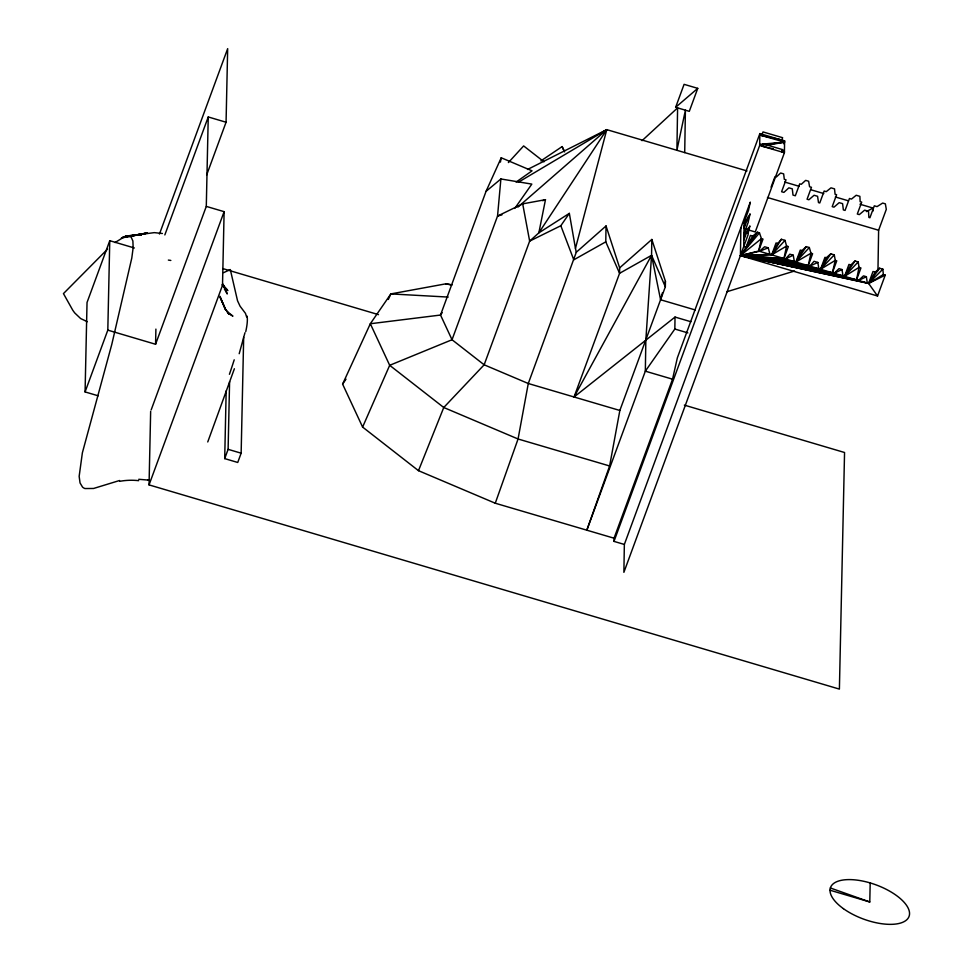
<?xml version="1.0" encoding="UTF-8"?>
<svg xmlns="http://www.w3.org/2000/svg" width="973" height="973" viewBox="0 0 973 973"><rect width="100%" height="100%" fill="white"/><g stroke="black" fill="none" stroke-linecap="round" stroke-linejoin="round"><path stroke-width="1.46" d="M690.927 321.747L675.031 317.064L574.058 396.996L619.57 273.316L605.778 241.839L606.033 225.967L576.284 252.25L528.278 383.508L518.062 438.993L495.269 503.223L614.048 538.203L613.987 541.389L624.35 544.442L623.888 572.331L748.103 234.712L748.213 228.181L743.822 240.1M619.655 267.855L619.57 273.316L651.557 255.315L651.825 239.455L619.655 267.855L606.033 225.967M675.031 317.064L674.836 329.044L645.33 371.175L586.828 530.188L609.621 465.97L619.85 410.472L665.35 286.792L665.435 281.343L651.825 239.455M684.712 152.603L685.406 110.192L676.904 150.292L677.597 107.881L642.034 140.684M624.35 544.442L750.292 202.116L748.505 210.35L744.114 222.282L743.713 246.643L746.048 247.324L752.761 236.086L757.395 232.231L740.417 255.607L758.624 251.034L761.433 238.64L759.463 232.839L757.395 232.231L740.417 255.607L868.609 283.423L883.326 274.544L885.235 275.104L877.549 295.999L740.417 255.607L740.879 227.718M745.196 228.996L755.267 231.951L784.408 152.749L784.603 140.89L759.864 133.593L759.67 145.464L613.987 541.389M872.988 211.08L873.036 208.064L859.998 204.233M877.962 270.591L878.619 230.236L886.306 209.353L885.357 203.844L882.681 203.065L877.038 206.617L874.313 205.814L869.923 217.745L868.877 217.429L868.5 211.287L864.644 210.144L859.305 214.619L857.31 214.024L861.701 202.104L860.156 201.654L859.877 196.339L856.216 195.257L851.472 199.088L849.453 198.492L845.063 210.423L843.36 209.913L842.582 203.649L839.2 202.652L833.995 207.164L832.219 206.641L836.598 194.709L835.089 194.259L834.518 188.871L830.991 187.838L826.235 191.657L824.155 191.036L819.765 202.968L818.5 202.591L817.575 196.291L814.073 195.257L808.904 199.769L807.067 199.234L811.458 187.303L809.585 186.755L808.636 181.246L805.656 180.37L801.29 184.311L799.709 183.848L795.33 195.768L793.007 195.087L792.277 188.835L788.86 187.825L783.885 192.399L781.611 191.73L786.002 179.798L784.299 179.3L783.642 173.887L780.638 172.999L776.381 176.964L774.982 176.563M98.2 395.804L85.077 391.924L87.035 302.481L109.767 240.696L134.359 247.981M85.077 391.924L107.808 330.139L109.767 240.696M684.347 405.121L844.552 452.506L839.395 689.103L149.051 484.895L150.657 411.311M107.808 330.139L155.571 344.26L155.899 329.105M155.571 344.26L206.288 206.398L208.246 116.955L226.064 122.233L206.653 174.994M206.288 206.398L224.118 211.664L222.513 285.247L149.051 484.895M226.064 122.233L227.67 48.65L159.463 234.043M243.676 337.376L241.146 453.187L237.74 462.467L224.702 458.599L226.174 390.915M224.702 458.599L228.108 449.331L229.592 381.647M829.993 890.21L869.777 901.971L870.19 882.937M514.766 208.429L531.83 184.104L500.888 178.971L497.544 216.055L452.031 339.735L389.686 365.313L362.613 427.074L418.487 470.677L495.269 503.223M500.414 162.102L501.229 157.772L532.049 170.834L516.128 182.073M877.549 295.999L868.609 283.423L758.624 251.034L763.002 239.103L761.433 238.64L740.417 255.607L856.544 279.871L859.025 267.393L858.186 261.919L854.999 260.983L850.876 264.984L844.564 276.344L740.417 255.607L759.463 232.839M501.934 214.863L497.544 216.055L522.696 203.856L545.476 199.672L538.847 232.863L529.653 241.122L484.153 364.802L443.761 407.505L418.487 470.677M740.417 255.607L809.828 266.115L814.048 261.311L817.855 262.442L818.828 268.767L740.417 255.607L808.222 265.641L812.613 253.71L810.959 253.235L795.89 262.005L740.417 255.607L820.555 269.278L835.284 260.399L836.756 260.825L832.377 272.756L740.417 255.607L794.369 261.567L793.238 255.194L785.479 258.94L740.417 255.607L834.177 273.291L838.957 268.657L841.973 269.545L843.044 275.894L740.417 255.607L783.958 258.49L786.573 246.047L785.016 240.367L781.368 239.285L777.804 243.457L771.686 254.877L740.417 255.607L867.284 283.034L866.384 276.733L863.477 275.882L858.466 280.443L740.417 255.607L759.451 251.277L768.244 247.823L769.971 254.379L740.417 255.607L844.345 276.283M808.222 265.641L810.959 253.235L809.329 247.531L806.252 246.619L801.971 250.584L795.89 262.005L809.329 247.531M614.048 538.203L672.55 379.19L677.342 357.869L759.864 133.593M244.953 332.766L239.2 353.71M832.377 272.756L835.284 260.399L834.275 254.877L830.772 253.844L826.296 257.748L820.555 269.278L834.275 254.877M576.284 252.25L575.457 248.383L606.775 129.64L747.009 170.944M695.257 309.973L660.582 299.757L662.455 292.678M664.693 284.177L665.435 281.343M744.029 227.414L746.084 219.193L744.102 223.267M748.128 233.398L749.903 225.918L748.188 229.458M743.834 239.273L745.89 231.124L743.907 235.186M748.334 221.066L750.098 213.841L748.383 217.405M234.384 368.755L207.748 441.961M164.838 234.931L208.246 116.955M151.18 409.888L224.118 211.664M501.229 157.772L486.038 191.365L440.526 315.045L452.031 339.735L484.153 364.802L528.278 383.508L619.85 410.472M675.639 107.31L684.092 84.335L697.75 88.361L689.298 111.336L675.639 107.31L697.75 88.361M744.017 228.266L748.407 216.334L748.31 221.978L743.931 233.897M783.557 143.712L784.603 140.89L759.84 135.016L762.139 134.274L763.002 131.927L782.633 137.704L781.769 140.051L759.84 135.016L784.579 142.094L766.688 145.391M746.048 247.324L750.438 235.405L752.761 236.086M771.078 187.157L774.496 177.889M783.958 258.49L788.349 246.57L786.573 246.047L771.686 254.877L776.077 242.958L777.804 243.457M856.544 279.871L860.935 267.952L859.025 267.393L844.564 276.344L848.955 264.425L850.876 264.984M885.235 275.104L868.609 283.423L873 271.503L875.189 272.148L879.556 268.207L882.864 269.18L883.326 274.544M388.336 299.441L390.854 293.919L445.78 283.836L451.959 284.858M362.613 427.074L342.605 384.116L370.324 323.741L390.854 293.919L448.2 297.081M574.058 396.996L651.557 255.315L665.35 286.792M882.864 269.18L868.609 283.423L875.189 272.148M781.368 239.285L771.686 254.877L785.016 240.367M527.548 169.472L606.775 129.64L538.847 232.863L569.339 213.367L575.457 248.383M830.772 253.844L820.555 269.278L824.946 257.346L826.296 257.748M806.252 246.619L795.89 262.005L800.28 250.085L801.971 250.584M854.999 260.983L844.564 276.344L858.186 261.919M342.605 384.116L345.999 379.178M442.156 312.686L440.526 315.045L370.324 323.741L389.686 365.313L443.761 407.505L518.062 438.993L609.621 465.97M522.696 203.856L529.653 241.122L560.825 225.736L569.339 213.367M868.609 283.423L879.556 268.207M508.393 162.564L523.644 145.926L544.004 161.798M785.479 258.94L789.857 254.196L793.238 255.194M107.602 249.076L63.452 293.603L72.732 310.156A48.626 48.188 89.2 0 0 74.824 313.026L80.65 318.56L87.315 321.722M759.451 251.277L764.62 246.765L768.244 247.823M517.904 207.103L606.775 129.64L518.281 182.292M486.038 191.365L500.888 178.971M115.045 242.52L125.602 236.086L141.413 234.821L125.602 236.086L139.893 234.469L122.525 237.363L147.531 233.058L121.406 237.996M540.866 160.922L562.114 146.595L564.583 151.91M600.463 133.629L606.775 129.64M605.778 241.839L573.79 259.827L560.825 225.736M866.384 211.603L873.036 208.064M834.177 273.291L841.973 269.545M858.466 280.443L866.384 276.733M223.62 272.647L230.309 269.57L237.534 300.754L240.051 306.167L245.464 313.355L246.607 316.882M809.828 266.115L817.855 262.442M542.703 200.706L545.476 199.672M726.916 291.73L794.576 271.005M119.557 480.516L93.578 488.47L84.955 488.543A7.285 6.714 -2.8 0 1 82.498 487.047L80.041 482.912L79.154 476.344L82.377 452.798L111.786 344.406L131.793 258.04L133.155 247.738L132.887 241L131.087 236.986L127.378 235.746M145.585 233.265L136.147 235.04L154.293 232.632L162.382 233.496M137.181 234.724L146.595 233.094M759.682 144.393L784.579 142.094L759.67 145.464L784.408 152.749M147.847 480.054L138.762 479.288M168.365 260.083L170.834 260.448M445.78 283.836L451.642 284.943M773.316 148.845L762.212 146.205L763.075 143.87L782.912 149.708L782.049 152.056L784.42 151.472L781.647 150.815M784.676 182.036L799.161 186.305M810.752 189.723L823.778 193.566M835.369 196.972L848.407 200.815M767.478 197.507L878.619 230.236M674.836 329.044L687.838 332.875M672.55 379.19L645.33 371.175L645.853 339.808L651.557 255.315L660.582 299.757M222.659 268.548L378.497 314.644M228.108 449.331L241.146 453.187M830.346 887.972L869.777 901.971M228.302 313.464L232.912 316.14L226.709 311.092L229.081 314.17L225.237 308.842L220.19 297.385L225.809 310.205L219.922 296.279M223.449 286.889L226.794 289.468L222.099 284.651L227.816 290.635L222.72 284.736M224.362 288.859L227.268 293.943L223.097 284.177M562.114 146.595L563.987 150.657M247.045 316.079A76.478 14.741 -64 0 1 245.755 331.598M234.213 359.815A226.673 40.635 -65.1 0 1 229.421 374.301M149.526 480.054A56.008 55.4 54.1 0 1 147.847 479.993M119.74 481.319A63.853 60.898 29.1 0 1 138.653 480.662M843.433 908.673A41.851 18.219 20.2 0 0 908.758 917.125A41.851 18.219 20.2 0 0 857.128 880.127A41.851 18.219 20.2 0 0 843.433 908.673"/></g></svg>
